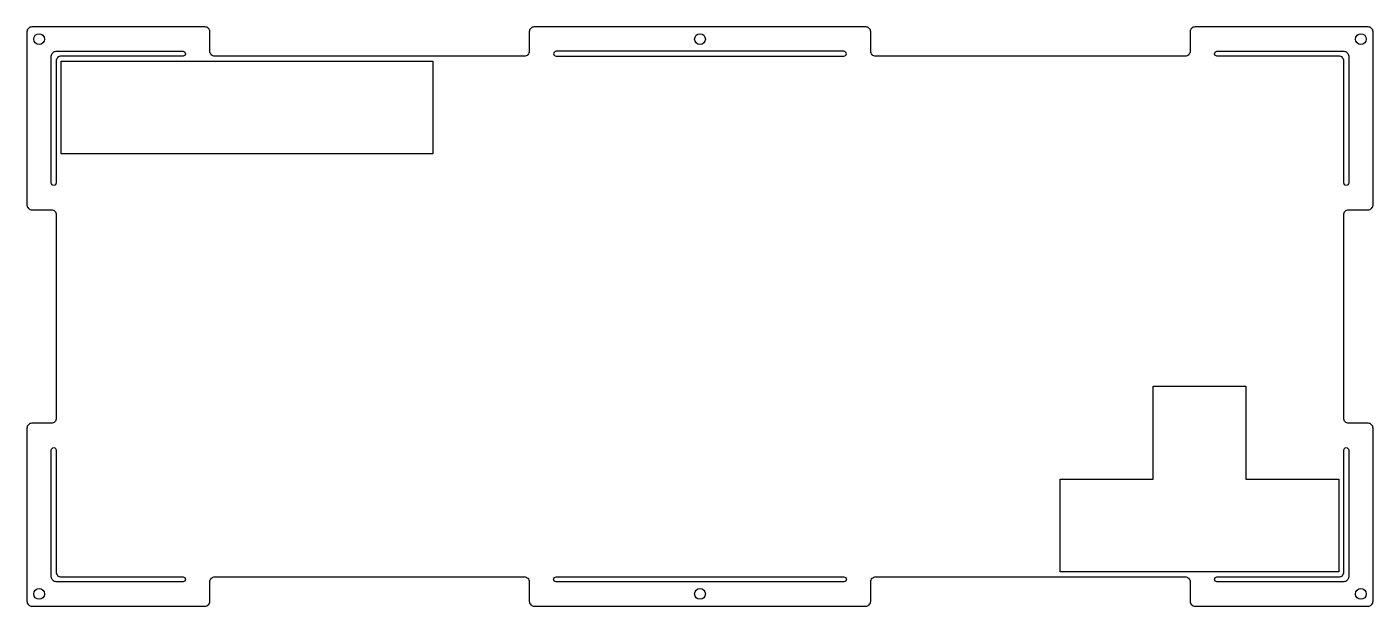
# Model space of a CAD drawing. Header units: millimetres. Extents: x -138 to 138, y -59 to 60.
import ezdxf

# ---------------------------------------------------------------- set-up
doc = ezdxf.new("R2010")
doc.units = ezdxf.units.MM
doc.layers.get('0').update_dxf_attribs({"linetype": 'CONTINUOUS'})

msp = doc.modelspace()

# ---------------------------------------------------------------- linework, layer by layer
for p, q in [((-130.97, 33.6), (-130.97, 52.65)), ((-130.97, 52.65), (-54.77, 52.65)), ((-54.77, 52.65), (-54.77, 33.6)), ((-54.77, 33.6), (-130.97, 33.6)), ((92.87, -14.03), (111.92, -14.03)), ((92.87, -33.08), (92.87, -14.03)), ((111.92, -14.03), (111.92, -33.08)), ((73.82, -33.08), (92.87, -33.08)), ((73.82, -52.13), (73.82, -33.08)), ((111.92, -33.08), (130.97, -33.08)), ((130.97, -33.08), (130.97, -52.13)), ((130.97, -52.13), (73.82, -52.13))]:
    msp.add_line(p, q)
for points in [[(100.47, -58.13, 0.414214), (101.47, -59.13), (136.97, -59.13, 0.414214), (137.97, -58.13), (137.97, -22.63, 0.414214), (136.97, -21.63), (132.97, -21.63, -0.414214), (131.97, -20.63), (131.97, 21.15, -0.414214), (132.97, 22.15), (136.97, 22.15, 0.414214), (137.97, 23.15), (137.97, 58.65, 0.414214), (136.97, 59.65), (101.47, 59.65, 0.414214), (100.47, 58.65), (100.47, 54.65, -0.414214), (99.47, 53.65), (36, 53.65, -0.414214), (35, 54.65), (35, 58.65, 0.414214), (34, 59.65), (-34, 59.65, 0.414214), (-35, 58.65), (-35, 54.65, -0.414214), (-36, 53.65), (-99.47, 53.65, -0.414214), (-100.47, 54.65), (-100.47, 58.65, 0.414214), (-101.47, 59.65), (-136.97, 59.65, 0.414214), (-137.97, 58.65), (-137.97, 23.15, 0.414214), (-136.97, 22.15), (-132.97, 22.15, -0.414214), (-131.97, 21.15), (-131.97, -20.63, -0.414214), (-132.97, -21.63), (-136.97, -21.63, 0.414214), (-137.97, -22.63), (-137.97, -58.13, 0.414214), (-136.97, -59.13), (-101.47, -59.13, 0.414214), (-100.47, -58.13), (-100.47, -54.13, -0.414214), (-99.47, -53.13), (-36, -53.13, -0.414214), (-35, -54.13), (-35, -58.13, 0.414214), (-34, -59.13), (34, -59.13, 0.414214), (35, -58.13), (35, -54.13, -0.414214), (36, -53.13), (99.47, -53.13, -0.414214), (100.47, -54.13)], [(-130.97, 53.65, 0.414214), (-131.97, 52.65), (-131.97, 27.65, -1), (-132.97, 27.65), (-132.97, 53.65, -0.414214), (-131.97, 54.65), (-105.97, 54.65, -1), (-105.97, 53.65)], [(-29.5, 54.65, 1), (-29.5, 53.65), (29.5, 53.65, 1), (29.5, 54.65)], [(131.97, 52.65, 0.414214), (130.97, 53.65), (105.97, 53.65, -1), (105.97, 54.65), (131.97, 54.65, -0.414214), (132.97, 53.65), (132.97, 27.65, -1), (131.97, 27.65)], [(-131.97, -52.13, 0.414214), (-130.97, -53.13), (-105.97, -53.13, -1), (-105.97, -54.13), (-131.97, -54.13, -0.414214), (-132.97, -53.13), (-132.97, -27.13, -1), (-131.97, -27.13)], [(130.97, -53.13, 0.414214), (131.97, -52.13), (131.97, -27.13, -1), (132.97, -27.13), (132.97, -53.13, -0.414214), (131.97, -54.13), (105.97, -54.13, -1), (105.97, -53.13)], [(29.5, -54.13), (-29.5, -54.13, -1), (-29.5, -53.13), (29.5, -53.13, -1)]]:
    msp.add_lwpolyline(points, format="xyb", close=True)
for centre in [(-135.47, 57.15), (0, 57.15), (135.47, 57.15), (-135.47, -56.63), (0, -56.63), (135.47, -56.63)]:
    msp.add_circle(centre, 1.1)

doc.saveas('drawing.dxf')
